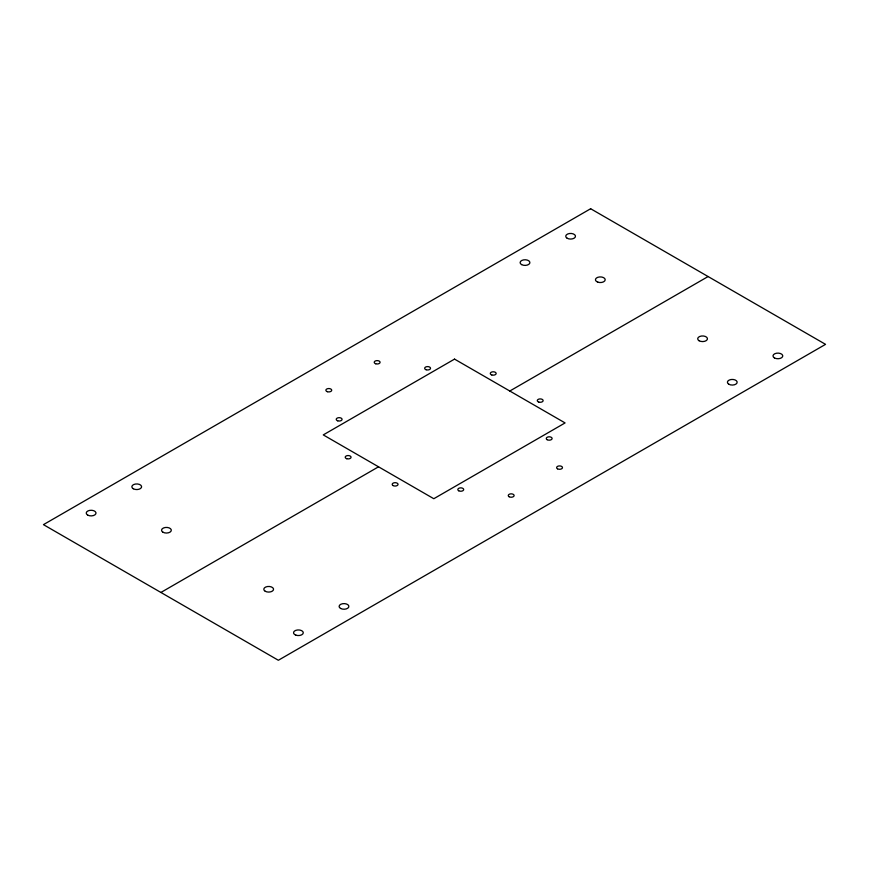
<?xml version="1.0" encoding="UTF-8"?>
<svg xmlns="http://www.w3.org/2000/svg" width="869" height="869" viewBox="0 0 869 869"><rect width="100%" height="100%" fill="white"/><g stroke="black" fill="none" stroke-linecap="round" stroke-linejoin="round"><path stroke-width="1.3" d="M160.906 592.462L378.536 466.805M509.81 391.017L708.094 276.538M590.648 208.734L43.45 524.648L278.352 660.266L825.55 344.352L590.648 208.734M454.541 359.114L323.268 434.902L433.805 498.719L565.078 422.931L454.541 359.114M265.23 591.268A4.888 2.824 0 0 0 273.398 589.997A4.888 2.824 0 0 0 267.424 586.542A4.888 2.824 0 0 0 265.23 591.268M340.539 608.419A4.888 2.824 0 0 0 348.708 607.149A4.888 2.824 0 0 0 342.723 603.694A4.888 2.824 0 0 0 340.539 608.419M295.949 635.185A4.888 2.824 0 0 0 303.281 632.751A4.888 2.824 0 0 0 295.949 630.307A4.888 2.824 0 0 0 295.949 635.185M699.111 340.757A4.888 2.824 0 0 0 707.29 339.497A4.888 2.824 0 0 0 701.305 336.042A4.888 2.824 0 0 0 699.111 340.757M728.819 384.239A4.888 2.824 0 0 0 736.999 382.979A4.888 2.824 0 0 0 731.014 379.525A4.888 2.824 0 0 0 728.819 384.239M774.42 357.909A4.888 2.824 0 0 0 782.6 356.648A4.888 2.824 0 0 0 776.614 353.194A4.888 2.824 0 0 0 774.42 357.909M509.115 496.731A2.933 1.695 0 0 0 514.024 495.971A2.933 1.695 0 0 0 510.429 493.896A2.933 1.695 0 0 0 509.115 496.731M557.485 468.804A2.933 1.695 0 0 0 562.384 468.043A2.933 1.695 0 0 0 558.8 465.969A2.933 1.695 0 0 0 557.485 468.804M393.049 485.554A2.933 1.695 0 0 0 397.948 484.804A2.933 1.695 0 0 0 394.363 482.729A2.933 1.695 0 0 0 393.049 485.554M458.68 490.746A2.933 1.695 0 0 0 463.59 489.986A2.933 1.695 0 0 0 459.994 487.911A2.933 1.695 0 0 0 458.68 490.746M547.112 439.681A2.933 1.695 0 0 0 552.021 438.932A2.933 1.695 0 0 0 548.426 436.857A2.933 1.695 0 0 0 547.112 439.681M538.747 402.065A2.933 1.695 0 0 0 543.136 400.598A2.933 1.695 0 0 0 538.747 399.132A2.933 1.695 0 0 0 538.747 402.065M162.981 532.23A4.888 2.824 0 0 0 171.15 530.959A4.888 2.824 0 0 0 165.164 527.505A4.888 2.824 0 0 0 162.981 532.23M133.272 488.747A4.888 2.824 0 0 0 141.441 487.487A4.888 2.824 0 0 0 135.455 484.033A4.888 2.824 0 0 0 133.272 488.747M87.671 515.078A4.888 2.824 0 0 0 95.84 513.807A4.888 2.824 0 0 0 89.855 510.353A4.888 2.824 0 0 0 87.671 515.078M597.872 282.175A4.888 2.824 0 0 0 605.204 279.731A4.888 2.824 0 0 0 597.872 277.287A4.888 2.824 0 0 0 597.872 282.175M521.552 264.578A4.888 2.824 0 0 0 529.732 263.307A4.888 2.824 0 0 0 523.746 259.853A4.888 2.824 0 0 0 521.552 264.578M567.153 238.247A4.888 2.824 0 0 0 575.321 236.987A4.888 2.824 0 0 0 569.347 233.533A4.888 2.824 0 0 0 567.153 238.247M327.331 391.691A2.933 1.695 0 0 0 331.719 390.224A2.933 1.695 0 0 0 327.331 388.758A2.933 1.695 0 0 0 327.331 391.691M375.69 363.763A2.933 1.695 0 0 0 380.09 362.297A2.933 1.695 0 0 0 375.69 360.831A2.933 1.695 0 0 0 375.69 363.763M346.677 458.702A2.933 1.695 0 0 0 351.065 457.235A2.933 1.695 0 0 0 346.677 455.769A2.933 1.695 0 0 0 346.677 458.702M337.693 420.813A2.933 1.695 0 0 0 342.082 419.347A2.933 1.695 0 0 0 337.693 417.88A2.933 1.695 0 0 0 337.693 420.813M426.125 369.749A2.933 1.695 0 0 0 430.524 368.282A2.933 1.695 0 0 0 426.125 366.816A2.933 1.695 0 0 0 426.125 369.749M491.756 374.941A2.933 1.695 0 0 0 496.156 373.474A2.933 1.695 0 0 0 491.756 372.008A2.933 1.695 0 0 0 491.756 374.941"/></g></svg>
